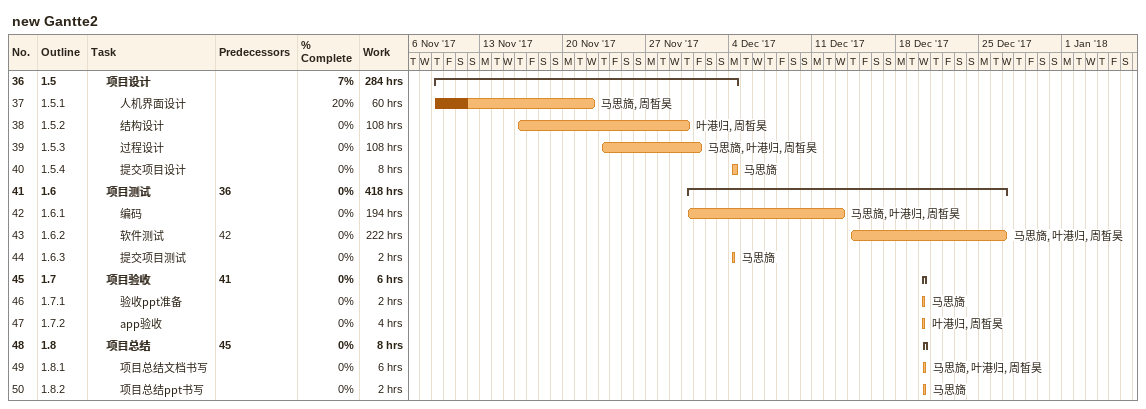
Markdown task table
new Gantte2

| ID | WBS | Task | Start | Finish | Predecessors | Resources | % complete | Work (h) |
|---|---|---|---|---|---|---|---|---|
| 36 | 1.5 | **项目设计** | 2017-11-09 | 2017-12-04 |  |  | 7 | 284 |
| 37 | 1.5.1 | 人机界面设计 | 2017-11-09 | 2017-11-22 |  | 马思旖, 周皙昊 | 20 | 60 |
| 38 | 1.5.2 | 结构设计 | 2017-11-16 | 2017-11-30 |  | 叶港归, 周皙昊 | 0 | 108 |
| 39 | 1.5.3 | 过程设计 | 2017-11-23 | 2017-12-01 |  | 马思旖, 叶港归, 周皙昊 | 0 | 108 |
| 40 | 1.5.4 | 提交项目设计 | 2017-12-04 | 2017-12-04 |  | 马思旖 | 0 | 8 |
| 41 | 1.6 | **项目测试** | 2017-11-30 | 2017-12-27 | 36 |  | 0 | 418 |
| 42 | 1.6.1 | 编码 | 2017-11-30 | 2017-12-13 |  | 马思旖, 叶港归, 周皙昊 | 0 | 194 |
| 43 | 1.6.2 | 软件测试 | 2017-12-14 | 2017-12-27 | 42 | 马思旖, 叶港归, 周皙昊 | 0 | 222 |
| 44 | 1.6.3 | 提交项目测试 | 2017-12-04 | 2017-12-04 |  | 马思旖 | 0 | 2 |
| 45 | 1.7 | **项目验收** | 2017-12-20 | 2017-12-20 | 41 |  | 0 | 6 |
| 46 | 1.7.1 | 验收ppt准备 | 2017-12-20 | 2017-12-20 |  | 马思旖 | 0 | 2 |
| 47 | 1.7.2 | app验收 | 2017-12-20 | 2017-12-20 |  | 叶港归, 周皙昊 | 0 | 4 |
| 48 | 1.8 | **项目总结** | 2017-12-20 | 2017-12-20 | 45 |  | 0 | 8 |
| 49 | 1.8.1 | 项目总结文档书写 | 2017-12-20 | 2017-12-20 |  | 马思旖, 叶港归, 周皙昊 | 0 | 6 |
| 50 | 1.8.2 | 项目总结ppt书写 | 2017-12-20 | 2017-12-20 |  | 马思旖 | 0 | 2 |
